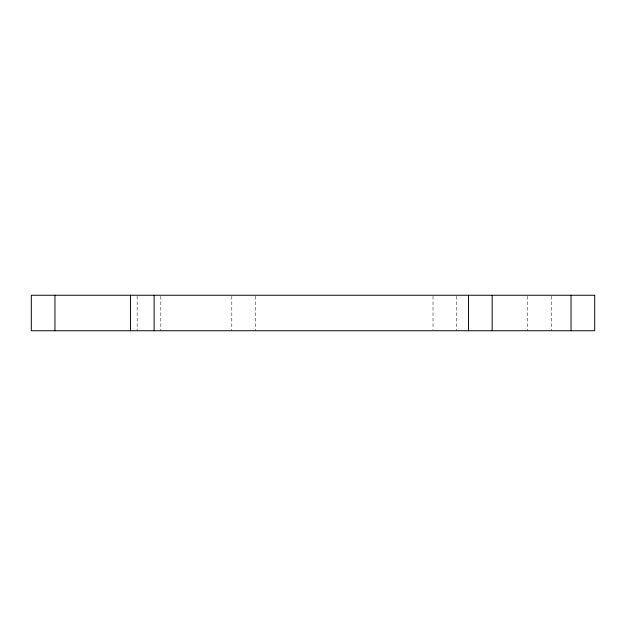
<?xml version="1.0" encoding="UTF-8"?>
<svg xmlns="http://www.w3.org/2000/svg" width="626" height="626" viewBox="0 0 626 626"><rect width="100%" height="100%" fill="white"/><g stroke="black" fill="none" stroke-linecap="round" stroke-linejoin="round"><path stroke-width="0.47" stroke-dasharray="3.13 2.35" d="M551.318 296.215L551.318 330.747M527.663 296.215L527.663 330.747M456.675 296.215L456.675 330.747M433.02 296.215L433.02 329.785M255.463 296.215L255.463 330.747M231.8 296.215L231.8 330.747M160.819 296.215L160.819 330.747M137.157 296.215L137.157 330.747"/><path stroke-width="0.94" d="M571.037 295.253L571.037 330.747M492.169 295.253L492.169 330.747M468.506 295.253L468.506 330.747M154.121 295.253L154.121 330.747M130.458 295.253L130.458 330.747M54.963 295.253L54.963 330.747M594.7 295.253L31.3 295.253L31.3 330.747L594.7 330.747L594.7 295.253"/></g></svg>
